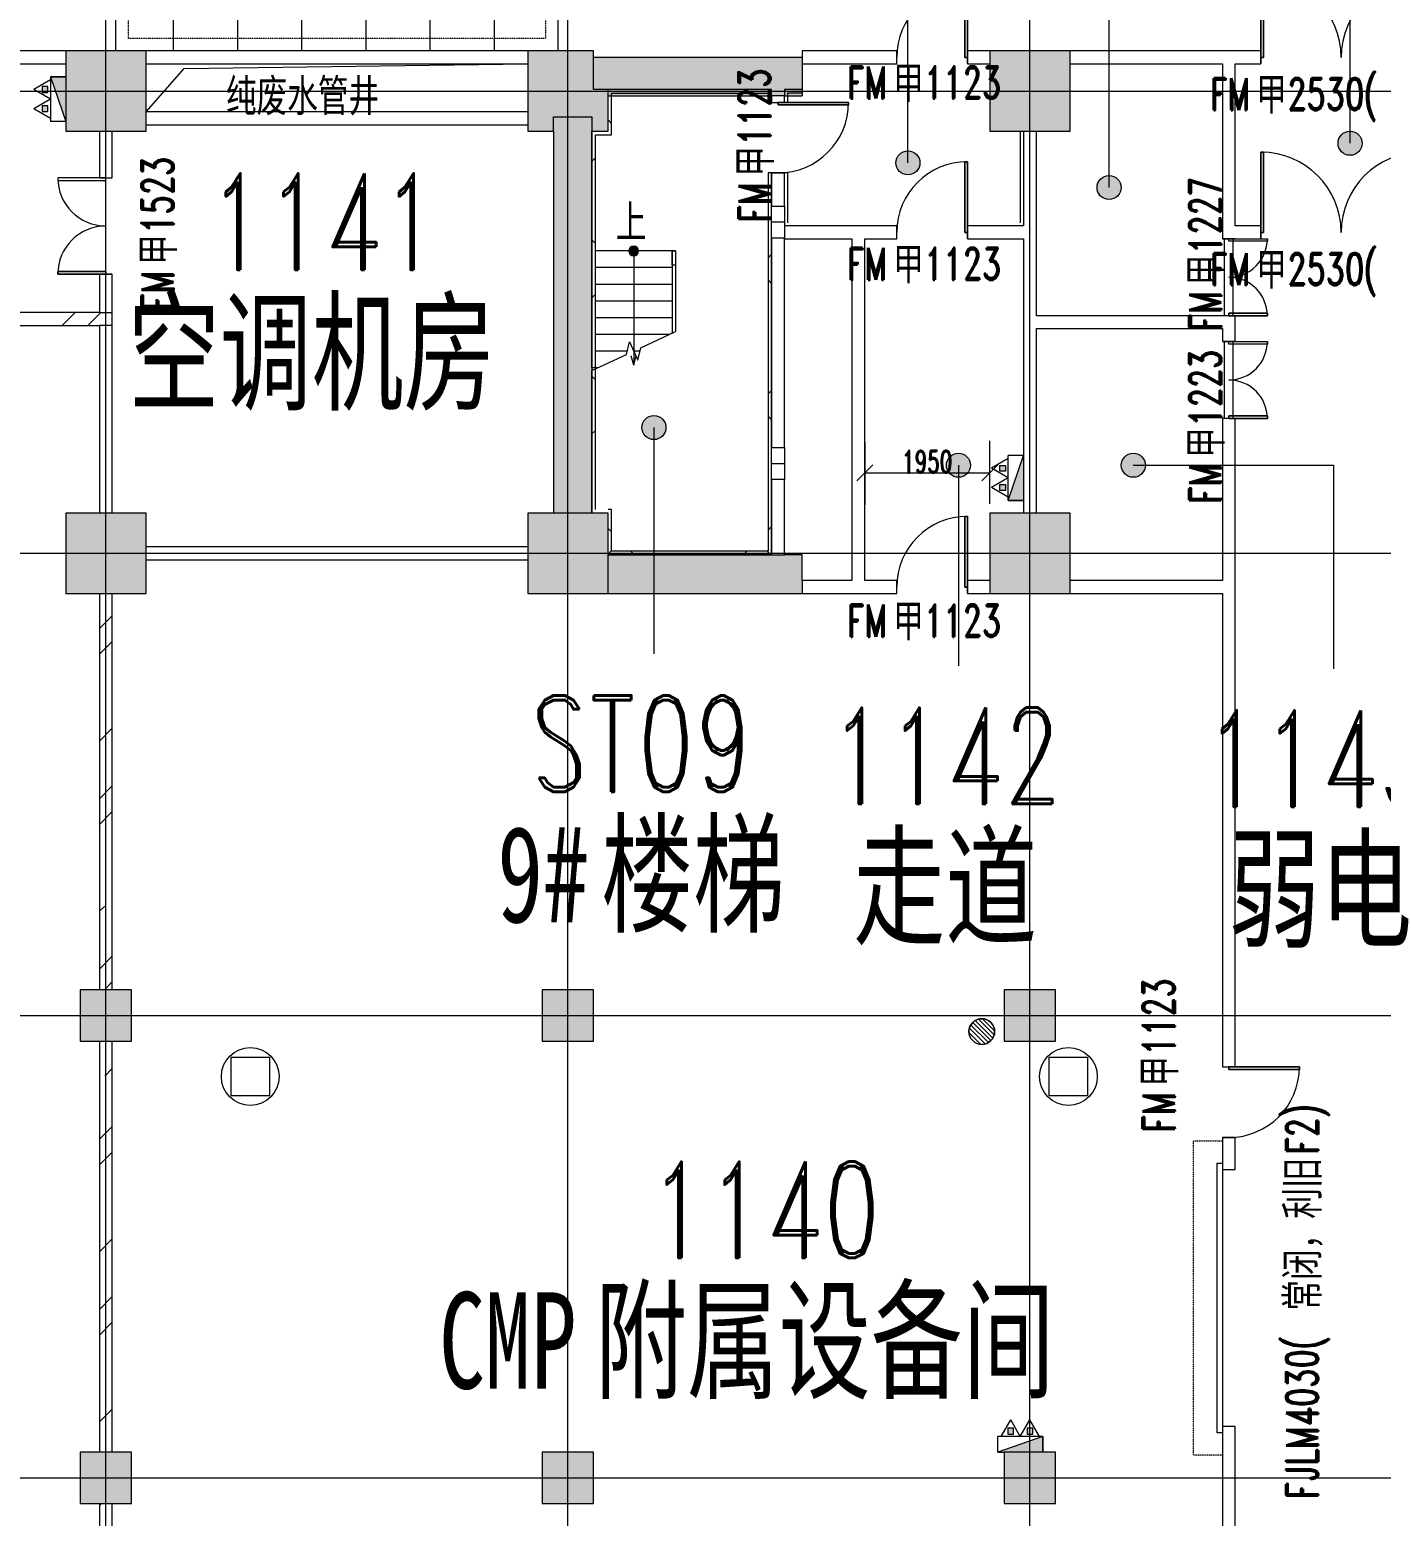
# Model space of a CAD drawing. Header units: millimetres. Extents: x -76632 to 443185, y -33181 to 192400.
# Drawn here: x 222013 to 243076, y 93000 to 116156 of the extents above; entities that cross this region are included whole.
import ezdxf

# ---------------------------------------------------------------- set-up
doc = ezdxf.new("R2010")
doc.units = ezdxf.units.MM
for name, pattern in [('Dash', [6.35, 3.175, -3.175]), ('划线', [6.36, 3.18, -3.18]), ('架空线', [3.97, 2.38, -1.59]), ('轴网线', [22.04, 18.38, -1.83, 0, -1.83])]:
    doc.linetypes.add(name, pattern=pattern)
doc.layers.get('0').update_dxf_attribs({"color": 8})
doc.layers.get('Defpoints').update_dxf_attribs({"color": 8})
for name, color, linetype, lineweight in [('A-ANNO-DIMS', 8, 'Continuous', 9), ('A-ANNO-NOTE', 8, 'Continuous', 5), ('A-AREA-IDEN', 8, 'Continuous', 9), ('A-DETL-GENF', 8, 'Continuous', 18), ('A-DOOR', 8, 'Continuous', 5), ('A-DOOR-IDEN', 8, 'Continuous', 9), ('A-DOOR-OPNG', 8, 'Continuous', 5), ('A-FLOR-HRAL', 8, 'Continuous', 5), ('A-GENM', 8, 'Continuous', 5), ('A-WALL', 8, 'Continuous', 5), ('A-WALL-PATT', 8, 'Continuous', 9), ('I-FURN', 8, 'Continuous', 5), ('I-FURN-HDLN', 8, '划线', 5), ('M-EQPM', 8, 'Continuous', 5), ('P-PIPE', 8, 'Continuous', 5), ('S-COLS', 8, 'Continuous', 5), ('S-GRID', 8, 'Continuous', 9), ('S-STRS', 8, 'Continuous', 5), ('S-STRS-MBND', 8, 'Continuous', 5)]:
    doc.layers.add(name, color=color, linetype=linetype, lineweight=lineweight)
doc.styles.add('RomanD', font='romand__.ttf', dxfattribs={"width": 0.7, "height": 1500})
doc.styles.add('RomanD_1', font='romand__.ttf', dxfattribs={"width": 0.7, "height": 500})
doc.styles.add('RomanD_6', font='romand__.ttf', dxfattribs={"width": 0.65, "height": 350})
doc.styles.add('仿宋', font='simfang.ttf', dxfattribs={"width": 0.7, "height": 500})
doc.styles.add('仿宋_2', font='simfang.ttf', dxfattribs={"width": 0.7, "height": 1500})
doc.styles.add('微软雅黑', font='Microsoft YaHei.ttf', dxfattribs={"width": 0.7, "height": 500})
doc.dimstyles.new('0_5', dxfattribs={"dimscale": 304.8, "dimtxt": 351.251157, "dimasz": 0, "dimexe": 0.82021, "dimexo": 0.0625, "dimgap": 0, "dimtad": 1, "dimdec": 0, "dimzin": 0, "dimdsep": 46, "dimtxsty": 'RomanD_6', "dimblk1": 'NONE', "dimblk2": 'NONE', "dimsah": 1, "dimcen": 0.09, "dimazin": 0, "dimtfac": 1, "dimtdec": 4, "dimtix": 1, "dimtmove": 0, "dimatfit": 3, "dimfxl": 0.82021, "dimfxlon": 1, "dimtvp": 1, "dimtolj": 1, "dimtzin": 0, "dimlwd": 18, "dimlwe": 18, "dimarcsym": 2})
doc.dimstyles.new('0_7mm', dxfattribs={"dimscale": 304.8, "dimtxt": 351.251157, "dimasz": 0.82021, "dimexe": 1.64042, "dimexo": 0.0625, "dimgap": 0, "dimtad": 1, "dimdec": 0, "dimzin": 0, "dimdsep": 46, "dimtxsty": 'RomanD_6', "dimblk1": 'OBLIQUE', "dimblk2": 'OBLIQUE', "dimsah": 1, "dimcen": 0.09, "dimazin": 0, "dimtfac": 1, "dimtdec": 4, "dimtix": 1, "dimtmove": 0, "dimatfit": 3, "dimfxl": 1.64042, "dimfxlon": 1, "dimtvp": 1, "dimtolj": 1, "dimtzin": 0, "dimlwd": 18, "dimlwe": 18, "dimarcsym": 2})
pattern_1 = [(45, (-4e-09, 0), (-1325.825, 1325.825), []), (45, (-4e-09, 400), (-1325.825, 1325.825), []), (45, (-4e-09, 1300), (-1325.825, 1325.825), [1875, -625])]
pattern_2 = [(45, (-4e-09, 0), (-1060.66, 1060.66), []), (135, (-4e-09, 0), (-1060.66, -1060.66), [])]

# ---------------------------------------------------------------- blocks, each defined once
blk = doc.blocks.new('X-ST-F3-01-C-001_HLP2_rvt-1-LAY-1F-1_500-A')
at = {"layer": 'S-COLS', "true_color": 0x808080}
for points in [[(223825, 114575), (223825, 115825), (222575, 115819), (222575, 114575)], [(230775, 114575), (231025, 114575), (231025, 115225), (230800, 115225), (230800, 115825), (229775, 115819), (229775, 114575), (230175, 114575), (230175, 114800), (230775, 114800), (230775, 114675)], [(236975, 114575), (238225, 114575), (238225, 115825), (236975, 115825), (236975, 114875)], [(222575, 107375), (223825, 107375), (223825, 108625), (222575, 108625), (222575, 107750)], [(229775, 107375), (231025, 107375), (231025, 108625), (229775, 108625), (229775, 107750)], [(238225, 107375), (238225, 108625), (236975, 108624), (236980, 107375)], [(222800, 100400), (223600, 100400), (223600, 101200), (222800, 101200), (222800, 100612)], [(230000, 100400), (230800, 100400), (230800, 101200), (230000, 101200), (230000, 100612)], [(238000, 100400), (238000, 101200), (237200, 101200), (237200, 100400)], [(223600, 93200), (223600, 94000), (222800, 94000), (222800, 93200), (223300, 93200)], [(230800, 93200), (230800, 94000), (230000, 94000), (230000, 93200)], [(237200, 93200), (238000, 93200), (238000, 94000), (237200, 94000), (237200, 93474)]]:
    blk.add_hatch(color=8, dxfattribs=at).paths.add_polyline_path(points, flags=0)
at = {"layer": 'S-COLS', "color": 7, "lineweight": 9}
for p, q in [((223825, 115825), (222575, 115825)), ((222575, 115825), (222575, 114575)), ((223825, 114575), (223825, 115825)), ((230800, 115825), (229775, 115825)), ((229775, 115825), (229775, 114575)), ((230800, 115225), (230800, 115825)), ((238225, 115825), (236975, 115825)), ((236975, 115825), (236975, 114575)), ((238225, 114575), (238225, 115825)), ((231025, 115225), (230800, 115225)), ((231025, 114575), (231025, 115225)), ((230175, 114575), (230175, 114800)), ((230175, 114800), (230775, 114800)), ((230775, 114800), (230775, 114575)), ((222575, 114575), (223825, 114575)), ((229775, 114575), (230175, 114575)), ((230775, 114575), (231025, 114575)), ((236975, 114575), (238225, 114575)), ((223825, 108625), (222575, 108625)), ((222575, 108625), (222575, 107375)), ((223825, 107375), (223825, 108625)), ((231025, 108625), (229775, 108625)), ((229775, 108625), (229775, 107375)), ((231025, 107375), (231025, 108625)), ((238225, 108625), (236975, 108625)), ((236975, 108625), (236975, 107375)), ((238225, 107375), (238225, 108625)), ((222575, 107375), (223825, 107375)), ((229775, 107375), (231025, 107375)), ((236975, 107375), (238225, 107375)), ((223600, 101200), (222800, 101200)), ((222800, 101200), (222800, 100400)), ((223600, 100400), (223600, 101200)), ((230800, 101200), (230000, 101200)), ((230000, 101200), (230000, 100400)), ((230800, 100400), (230800, 101200)), ((238000, 101200), (237200, 101200)), ((237200, 101200), (237200, 100400)), ((238000, 100400), (238000, 101200)), ((222800, 100400), (223600, 100400)), ((230000, 100400), (230800, 100400)), ((237200, 100400), (238000, 100400)), ((223600, 94000), (222800, 94000)), ((222800, 94000), (222800, 93200)), ((223600, 93200), (223600, 94000)), ((230800, 94000), (230000, 94000)), ((230000, 94000), (230000, 93200)), ((230800, 93200), (230800, 94000)), ((238000, 94000), (237200, 94000)), ((237200, 94000), (237200, 93200)), ((238000, 93200), (238000, 94000)), ((222800, 93200), (223600, 93200)), ((230000, 93200), (230800, 93200)), ((237200, 93200), (238000, 93200))]:
    blk.add_line(p, q, dxfattribs=at)
at = {"layer": 'S-COLS', "color": 7}
for p, q in [((233575, 113410), (233775, 113410)), ((233575, 113160), (233575, 113410)), ((233775, 113410), (233775, 113160)), ((233775, 113160), (233575, 113160)), ((233575, 112910), (233575, 113160)), ((233775, 113160), (233775, 112910)), ((233775, 112910), (233575, 112910)), ((233575, 109650), (233775, 109650)), ((233575, 109400), (233575, 109650)), ((233775, 109650), (233775, 109400)), ((233575, 109150), (233575, 109400)), ((233575, 109400), (233775, 109400)), ((233775, 109400), (233775, 109150)), ((233775, 109150), (233575, 109150))]:
    blk.add_line(p, q, dxfattribs=at)
blk = doc.blocks.new('顶部扶栏类型 - 顶部扶栏_内部_-1093116-LAY-1F-1_500-A')
at = {"layer": 'A-FLOR-HRAL', "lineweight": 15}
for p, q in [((232025, 112710), (232075, 112710)), ((232025, 112490), (232025, 112710)), ((232075, 112710), (232075, 112490)), ((232075, 112490), (232025, 112490))]:
    blk.add_line(p, q, dxfattribs=at)
blk = doc.blocks.new('顶部扶栏类型 - 顶部扶栏_内部_-V16-LAY-1F-1_500-A')
at = {"layer": 'A-FLOR-HRAL', "lineweight": 15}
for p, q in [((232075, 112710), (232025, 112710)), ((232025, 112710), (232025, 111430)), ((232075, 112710), (232075, 111453)), ((232025, 111430), (232075, 111453))]:
    blk.add_line(p, q, dxfattribs=at)
blk = doc.blocks.new('上楼梯路径-C - 顺砌剖面-1864285-LAY-1F-1_500-A')
at = {"layer": 'A-DETL-GENF', "true_color": 0x808080}
blk.add_hatch(color=8, dxfattribs=at).paths.add_polyline_path([(0, -75), (19, -72), (53, -53), (72, -19), (72, 19), (53, 53), (19, 72), (-19, 72), (-53, 53), (-65, 38), (-75, 0), (-65, -37), (-37, -65), (-19, -72)], flags=0)
at = {"layer": 'A-DETL-GENF'}
for p, q in [((0, 0), (0, -75)), ((0, -75), (0, -1780)), ((0, -1780), (-39, -1635)), ((0, -1780), (39, -1635))]:
    blk.add_line(p, q, dxfattribs=at)
for start, end in [(90, 270), (270, 90)]:
    blk.add_arc((0, 0), 75, start, end, dxfattribs=at)
blk = doc.blocks.new('AR-F3-00-STA-001_HLP2_rvt-1-LAY-1F-1_500-A')
at = {"layer": 'S-STRS', "lineweight": 15}
for p, q in [((231350, 112710), (230831, 112710)), ((231500, 112710), (231350, 112710)), ((232025, 112710), (231500, 112710)), ((232025, 112450), (230831, 112450)), ((232025, 112190), (230831, 112190)), ((232025, 111930), (230831, 111930)), ((232025, 111670), (230831, 111670)), ((231983, 111410), (230831, 111410)), ((231325, 111150), (230831, 111150)), ((231525, 111150), (231425, 111150)), ((230775, 110890), (230775, 110847)), ((230867, 110890), (230775, 110890))]:
    blk.add_line(p, q, dxfattribs=at)
at = {"layer": 'S-STRS', "linetype": '架空线', "lineweight": 15}
for p, q in [((231350, 112710), (230831, 112710)), ((231500, 112710), (231350, 112710)), ((232025, 112710), (231500, 112710)), ((232025, 112450), (230831, 112450)), ((232025, 112190), (230831, 112190)), ((232025, 111930), (230831, 111930)), ((232025, 111670), (230831, 111670)), ((231983, 111410), (230831, 111410)), ((231325, 111150), (230831, 111150)), ((231525, 111150), (231425, 111150)), ((230867, 110890), (230775, 110890))]:
    blk.add_line(p, q, dxfattribs=at)
at = {"layer": 'S-STRS-MBND', "lineweight": 15}
for p, q in [((231538, 111203), (232075, 111453)), ((231312, 111097), (231359, 111292)), ((231359, 111292), (231491, 111008)), ((231491, 111008), (231538, 111203)), ((230775, 110847), (231312, 111097))]:
    blk.add_line(p, q, dxfattribs=at)
at = {"lineweight": 15}
blk.add_blockref('上楼梯路径-C - 顺砌剖面-1864285-LAY-1F-1_500-A', (231425, 112710), dxfattribs=at)
at = {"color": 2, "lineweight": 15, "true_color": 0xffff00}
for name in ['顶部扶栏类型 - 顶部扶栏_内部_-1093116-LAY-1F-1_500-A', '顶部扶栏类型 - 顶部扶栏_内部_-V16-LAY-1F-1_500-A']:
    blk.add_blockref(name, (0, 0), dxfattribs=at)
at = {"layer": 'A-ANNO-NOTE', "color": 7, "lineweight": 15, "insert": (231148, 113420), "char_height": 500, "width": 673.42, "attachment_point": 1, "style": '仿宋'}
blk.add_mtext('\\f仿宋|b0|i0|c134|p49|;\\W.7;上', dxfattribs=at)
blk = doc.blocks.new('单扇平开防火门_带观察窗 - FM甲1123-4703327-LAY-1F-1_500-A')
at = {"layer": 'A-DOOR'}
for p, q in [((550, 1100), (510, 1100)), ((510, 1100), (510, 0)), ((510, 1100), (550, 1100)), ((510, 900), (510, 1100)), ((550, 0), (550, 1100)), ((550, 1100), (550, 900)), ((510, 700), (510, 900)), ((510, 0), (510, 700)), ((550, 900), (550, 700)), ((550, 700), (550, 0)), ((510, 0), (550, 0)), ((550, 0), (510, 0))]:
    blk.add_line(p, q, dxfattribs=at)
blk.add_arc((550, 0), 1100, 90, 180, dxfattribs=at)
at = {"layer": 'A-DOOR-OPNG'}
for p, q in [((-550, -100), (-550, 100)), ((550, -99), (550, 100))]:
    blk.add_line(p, q, dxfattribs=at)
blk = doc.blocks.new('单扇平开防火门_带观察窗 - FM甲1123-4703329-LAY-1F-1_500-A')
at = {"layer": 'A-DOOR'}
for p, q in [((510, -1100), (510, 0)), ((550, 0), (510, 0)), ((510, 0), (510, -700)), ((550, -700), (550, 0)), ((510, 0), (550, 0)), ((550, 0), (550, -1100)), ((510, -700), (510, -900)), ((510, -900), (510, -1100)), ((550, -900), (550, -700)), ((550, -1100), (550, -900)), ((550, -1100), (510, -1100)), ((510, -1100), (550, -1100))]:
    blk.add_line(p, q, dxfattribs=at)
blk.add_arc((550, 0), 1100, 180, 270, dxfattribs=at)
at = {"layer": 'A-DOOR-OPNG'}
for p, q in [((-550, 100), (-550, -100)), ((550, 99), (550, -100))]:
    blk.add_line(p, q, dxfattribs=at)
blk = doc.blocks.new('双扇平开防火门_带观察窗 - FM甲1523-4642750-LAY-1F-1_500-A')
at = {"layer": 'A-DOOR'}
for p, q in [((-750, 0), (-750, 750)), ((-750, 750), (-710, 750)), ((-750, 750), (-750, 550)), ((-710, 750), (-750, 750)), ((-710, 750), (-710, 0)), ((-710, 550), (-710, 750)), ((750, 750), (710, 750)), ((710, 750), (710, 0)), ((750, 750), (710, 750)), ((710, 750), (710, 550)), ((750, 0), (750, 750)), ((750, 550), (750, 750)), ((-750, 550), (-750, 350)), ((-710, 350), (-710, 550)), ((710, 550), (710, 350)), ((750, 350), (750, 550)), ((-750, 350), (-750, 0)), ((-710, 0), (-710, 350)), ((710, 350), (710, 0)), ((750, 0), (750, 350)), ((-710, 0), (-750, 0)), ((-750, 0), (-710, 0)), ((710, 0), (750, 0)), ((710, 0), (750, 0))]:
    blk.add_line(p, q, dxfattribs=at)
for centre, start, end in [((-750, 0), 0, 90), ((750, 0), 90, 180)]:
    blk.add_arc(centre, 750, start, end, dxfattribs=at)
at = {"layer": 'A-DOOR-OPNG'}
for p, q in [((-750, 100), (-750, -100)), ((750, 100), (750, -100))]:
    blk.add_line(p, q, dxfattribs=at)
blk = doc.blocks.new('双扇平开防火门_带观察窗 - FM甲1223-4642970-LAY-1F-1_500-A')
at = {"layer": 'A-DOOR'}
for p, q in [((-560, 0), (-600, 0)), ((-600, 0), (-600, -600)), ((-600, 0), (-560, 0)), ((-600, -200), (-600, 0)), ((-560, -600), (-560, 0)), ((-560, 0), (-560, -200)), ((560, -600), (560, 0)), ((560, 0), (600, 0)), ((600, 0), (600, -600)), ((-600, -400), (-600, -200)), ((-560, -200), (-560, -400)), ((560, 0), (600, 0)), ((560, -200), (560, 0)), ((560, -400), (560, -200)), ((600, 0), (600, -200)), ((600, -200), (600, -400)), ((-600, -600), (-600, -400)), ((-560, -400), (-560, -600)), ((560, -600), (560, -400)), ((600, -400), (600, -600)), ((-600, -600), (-560, -600)), ((-560, -600), (-600, -600)), ((600, -600), (560, -600)), ((600, -600), (560, -600))]:
    blk.add_line(p, q, dxfattribs=at)
for centre, start, end in [((-600, 0), 270, 360), ((600, 0), 180, 270)]:
    blk.add_arc(centre, 600, start, end, dxfattribs=at)
at = {"layer": 'A-DOOR-OPNG'}
for p, q in [((-600, -100), (-600, 100)), ((-600, 70), (600, 70)), ((600, -100), (600, 100)), ((-600, -70), (600, -70))]:
    blk.add_line(p, q, dxfattribs=at)
blk = doc.blocks.new('双扇平开防火门_带观察窗 - FM甲1227-4642988-LAY-1F-1_500-A')
at = {"layer": 'A-DOOR'}
for p, q in [((-560, 0), (-600, 0)), ((-600, 0), (-600, -600)), ((-600, 0), (-560, 0)), ((-600, -200), (-600, 0)), ((-560, -600), (-560, 0)), ((-560, 0), (-560, -200)), ((560, -600), (560, 0)), ((560, 0), (600, 0)), ((600, 0), (600, -600)), ((-600, -400), (-600, -200)), ((-560, -200), (-560, -400)), ((560, 0), (600, 0)), ((560, -200), (560, 0)), ((560, -400), (560, -200)), ((600, 0), (600, -200)), ((600, -200), (600, -400)), ((-600, -600), (-600, -400)), ((-560, -400), (-560, -600)), ((560, -600), (560, -400)), ((600, -400), (600, -600)), ((-600, -600), (-560, -600)), ((-560, -600), (-600, -600)), ((600, -600), (560, -600)), ((600, -600), (560, -600))]:
    blk.add_line(p, q, dxfattribs=at)
for centre, start, end in [((-600, 0), 270, 360), ((600, 0), 180, 270)]:
    blk.add_arc(centre, 600, start, end, dxfattribs=at)
at = {"layer": 'A-DOOR-OPNG'}
for p, q in [((-600, -100), (-600, 100)), ((-600, 70), (600, 70)), ((600, -100), (600, 100)), ((-600, -70), (600, -70))]:
    blk.add_line(p, q, dxfattribs=at)
blk = doc.blocks.new('楼板洞口 - 楼板洞口-翻边100mm-3490106-LAY-1F-1_500-A')
at = {"layer": 'A-GENM'}
for p, q in [((595, 675), (5950, 750)), ((0, 0), (595, 675))]:
    blk.add_line(p, q, dxfattribs=at)
blk = doc.blocks.new('钢格栅盖板 - 钢格栅盖板-V43-LAY-1F-1_500-A')
at = {"layer": 'I-FURN'}
for p, q in [((6900, 2775), (0, 2775)), ((0, 2775), (0, 6)), ((900, 2775), (900, 6)), ((1900, 2775), (1900, 6)), ((2900, 2775), (2900, 6)), ((3900, 2775), (3900, 6)), ((4900, 2775), (4900, 6)), ((5900, 2775), (5900, 6)), ((6900, 6), (6900, 2775))]:
    blk.add_line(p, q, dxfattribs=at)
at = {"layer": 'I-FURN-HDLN'}
for p, q in [((200, 200), (200, 2575)), ((200, 2575), (6700, 2575)), ((6700, 2575), (6700, 200)), ((6700, 200), (200, 200))]:
    blk.add_line(p, q, dxfattribs=at)
blk = doc.blocks.new('双扇平开防火门_带观察窗 - FM甲2530_常开_-4643217-LAY-1F-1_500-A')
at = {"layer": 'A-DOOR'}
for p, q in [((-1250, 0), (-1250, 1250)), ((-1250, 1250), (-1210, 1250)), ((-1250, 1250), (-1250, 1050)), ((-1210, 1250), (-1250, 1250)), ((-1210, 1250), (-1210, 0)), ((-1210, 1050), (-1210, 1250)), ((1250, 1250), (1210, 1250)), ((1210, 1250), (1210, 0)), ((1250, 1250), (1210, 1250)), ((1210, 1250), (1210, 1050)), ((1250, 0), (1250, 1250)), ((1250, 1050), (1250, 1250)), ((-1250, 1050), (-1250, 850)), ((-1210, 850), (-1210, 1050)), ((1210, 1050), (1210, 850)), ((1250, 850), (1250, 1050)), ((-1250, 850), (-1250, 0)), ((-1210, 0), (-1210, 850)), ((1210, 850), (1210, 0)), ((1250, 0), (1250, 850)), ((-1210, 0), (-1250, 0)), ((-1250, 0), (-1210, 0)), ((1210, 0), (1250, 0)), ((1210, 0), (1250, 0))]:
    blk.add_line(p, q, dxfattribs=at)
for centre, start, end in [((-1250, 0), 0, 90), ((1250, 0), 90, 180)]:
    blk.add_arc(centre, 1250, start, end, dxfattribs=at)
at = {"layer": 'A-DOOR-OPNG'}
for p, q in [((-1250, 100), (-1250, -100)), ((1250, 100), (1250, -100))]:
    blk.add_line(p, q, dxfattribs=at)
blk = doc.blocks.new('圆形地漏_固定_2 - 热轧钢管-3953174-LAY-1F-1_500-A')
at = {"layer": 'A-GENM'}
for p, q in [((-193, 52), (52, -193)), ((102, -172), (-172, 102)), ((-141, 141), (141, -141)), ((172, -102), (-102, 172)), ((193, -52), (-52, 193)), ((13, 200), (200, 13)), ((-13, -200), (-200, -13))]:
    blk.add_line(p, q, dxfattribs=at)
blk.add_circle((0, 0), 200, dxfattribs=at)
at = {"layer": 'P-PIPE'}
for start, end in [(0, 180), (180, 0)]:
    blk.add_arc((0, 0), 200, start, end, dxfattribs=at)
blk = doc.blocks.new('室内消火栓箱_带灭火器__左右式_ - SG24D65-P-V92-LAY-1F-1_500-A')
at = {"layer": 'A-DETL-GENF', "lineweight": 5}
blk.add_hatch(color=256, dxfattribs=at).paths.add_polyline_path([(350, 0), (-350, 0), (-350, -240)], flags=0)
h = blk.add_hatch(color=256, dxfattribs=at)
h.paths.add_polyline_path([(195, -370), (195, -280), (105, -280), (105, -370)], flags=0)
h.paths.add_polyline_path([(-105, -306), (-105, -280), (-195, -280), (-195, -370), (-105, -370)], flags=0)
for p, q in [((-350, -240), (350, 0)), ((-350, -240), (-350, 0)), ((-350, 0), (-350, -240)), ((-350, -240), (350, 0)), ((-350, -240), (350, -240)), ((-300, -240), (-150, -500)), ((-105, -280), (-195, -280)), ((-195, -280), (-195, -370)), ((-195, -370), (-105, -370)), ((0, -240), (-150, -500)), ((-105, -370), (-105, -280)), ((0, -240), (150, -500)), ((195, -280), (105, -280)), ((105, -280), (105, -370)), ((105, -370), (195, -370)), ((300, -240), (150, -500)), ((195, -370), (195, -280))]:
    blk.add_line(p, q, dxfattribs=at)
at = {"layer": 'M-EQPM'}
blk.add_line((350, 0), (350, -240), dxfattribs=at)
blk = doc.blocks.new('室内消火栓箱_带灭火器__左右式_ - SG24D65-P-V94-LAY-1F-1_500-A')
at = {"layer": 'A-DETL-GENF', "lineweight": 5}
blk.add_hatch(color=256, dxfattribs=at).paths.add_polyline_path([(350, 0), (-350, 0), (-350, -240), (250, -34)], flags=0)
h = blk.add_hatch(color=256, dxfattribs=at)
h.paths.add_polyline_path([(195, -370), (195, -280), (105, -280), (105, -370)], flags=0)
h.paths.add_polyline_path([(-105, -370), (-105, -280), (-195, -280), (-195, -370)], flags=0)
for p, q in [((-350, -240), (350, 0)), ((-350, -240), (-350, 0)), ((-350, 0), (-350, -240)), ((-350, -240), (350, 0)), ((350, 0), (250, 0)), ((350, 0), (250, 0)), ((-350, -240), (350, -240)), ((-300, -240), (-150, -500)), ((-105, -280), (-195, -280)), ((-195, -280), (-195, -370)), ((-195, -370), (-105, -370)), ((0, -240), (-150, -500)), ((-105, -370), (-105, -280)), ((0, -240), (150, -500)), ((195, -280), (105, -280)), ((105, -280), (105, -370)), ((105, -370), (195, -370)), ((300, -240), (150, -500)), ((195, -370), (195, -280))]:
    blk.add_line(p, q, dxfattribs=at)
at = {"layer": 'M-EQPM'}
blk.add_line((350, 0), (350, -240), dxfattribs=at)
blk = doc.blocks.new('室内消火栓箱_带灭火器__左右式_ - SG24D65-P-4299218-LAY-1F-1_500-A')
at = {"layer": 'A-DETL-GENF', "lineweight": 5}
blk.add_hatch(color=256, dxfattribs=at).paths.add_polyline_path([(-350, 240), (-350, 0), (350, 0), (-283, 217)], flags=0)
h = blk.add_hatch(color=256, dxfattribs=at)
h.paths.add_polyline_path([(-195, 370), (-195, 280), (-105, 280), (-105, 370), (-130, 370)], flags=0)
h.paths.add_polyline_path([(150, 370), (105, 370), (105, 280), (195, 280), (195, 370)], flags=0)
for p, q in [((-300, 240), (-150, 500)), ((0, 240), (-150, 500)), ((0, 240), (150, 500)), ((300, 240), (150, 500)), ((-350, 240), (350, 240)), ((-350, 240), (350, 0)), ((-350, 240), (-350, 0)), ((-350, 240), (350, 0)), ((-350, 0), (-350, 240)), ((-195, 370), (-105, 370)), ((-195, 280), (-195, 370)), ((-105, 280), (-195, 280)), ((-105, 370), (-105, 280)), ((105, 280), (105, 370)), ((105, 370), (195, 370)), ((195, 280), (105, 280)), ((195, 370), (195, 280)), ((350, 0), (-350, 0)), ((350, 0), (-350, 0))]:
    blk.add_line(p, q, dxfattribs=at)
at = {"layer": 'M-EQPM'}
blk.add_line((350, 0), (350, 240), dxfattribs=at)
blk = doc.blocks.new('墙外卷帘门1 - FJLM4030_常闭_利旧F2_-4551640-LAY-1F-1_500-A')
at = {"layer": 'A-DOOR', "color": 7, "linetype": 'Dash'}
for p, q in [((-2450, 100), (-2450, 550)), ((-2450, 550), (2450, 550)), ((2450, 550), (2450, 100)), ((2450, 100), (-2450, 100))]:
    blk.add_line(p, q, dxfattribs=at)
at = {"layer": 'A-DOOR'}
for p, q in [((-2100, 180), (2100, 180)), ((-2100, 100), (-2100, 180)), ((2100, 100), (-2100, 100)), ((2100, 180), (2100, 100))]:
    blk.add_line(p, q, dxfattribs=at)
blk = doc.blocks.new('_Oblique')
at = {"color": 0, "linetype": 'ByBlock', "lineweight": -2}
blk.add_line((-0.5, -0.5), (0.5, 0.5), dxfattribs=at)
blk = doc.blocks.new('*D1638')
at = {"layer": 'A-ANNO-DIMS', "color": 0, "lineweight": 18, "transparency": 16777216}
for p, q in [((235025, 109734), (235025, 108753)), ((236975, 108772), (236975, 109753)), ((235025, 109253), (236975, 109253))]:
    blk.add_line(p, q, dxfattribs=at)
at = {"layer": 'Defpoints', "color": 0, "transparency": 16777216}
for p in [(235025, 109753), (236975, 109253), (236975, 108753)]:
    blk.add_point(p, dxfattribs=at)
at = {"layer": 'A-ANNO-DIMS', "color": 0, "lineweight": 18, "transparency": 16777216, "xscale": 250, "yscale": 250, "zscale": 250, "rotation": 180}
blk.add_blockref('_Oblique', (235025, 109253), dxfattribs=at)
at = {"layer": 'A-ANNO-DIMS', "color": 0, "lineweight": 18, "transparency": 16777216, "xscale": 250, "yscale": 250, "zscale": 250}
blk.add_blockref('_Oblique', (236975, 109253), dxfattribs=at)
at = {"layer": 'A-ANNO-DIMS', "color": 0, "lineweight": 18, "transparency": 16777216, "insert": (236000, 109428), "char_height": 350, "width": 972.7, "attachment_point": 5, "style": 'RomanD_6'}
blk.add_mtext('\\A1;1950', dxfattribs=at)
blk = doc.blocks.new('*D1431')
at = {"layer": 'A-ANNO-DIMS', "color": 0, "lineweight": 18, "transparency": 16777216}
for p, q in [((19261, 131300), (19742, 131300)), ((19492, 130200), (19492, 131300)), ((19261, 130200), (19742, 130200)), ((259200, 4470), (259200, 4951)), ((264000, 4470), (264000, 4951)), ((259200, 4701), (264000, 4701))]:
    blk.add_line(p, q, dxfattribs=at)
at = {"layer": 'Defpoints', "color": 0, "transparency": 16777216}
for p in [(19242, 131300), (19492, 131300), (19242, 130200), (264000, 4701), (259200, 4451), (264000, 4451)]:
    blk.add_point(p, dxfattribs=at)
at = {"layer": 'A-ANNO-DIMS', "color": 0, "lineweight": 18, "transparency": 16777216, "insert": (19317, 130750), "char_height": 350, "width": 972.7, "attachment_point": 5, "rotation": 90, "style": 'RomanD_6'}
blk.add_mtext('\\A1;1100', dxfattribs=at)
at = {"layer": 'A-ANNO-DIMS', "color": 0, "lineweight": 18, "transparency": 16777216, "insert": (261600, 4876), "char_height": 350, "width": 972.7, "attachment_point": 5, "style": 'RomanD_6'}
blk.add_mtext('\\A1;4800', dxfattribs=at)
blk = doc.blocks.new('_None')
blk = doc.blocks.new('*D1432')
at = {"layer": 'A-ANNO-DIMS', "color": 0, "lineweight": 18, "transparency": 16777216}
for p, q in [((19261, 133750), (19742, 133750)), ((19492, 131300), (19492, 133750)), ((19261, 131300), (19742, 131300)), ((260638, 2650), (261119, 2650)), ((260869, 1700), (260869, 2650)), ((261100, 1700), (260619, 1700))]:
    blk.add_line(p, q, dxfattribs=at)
at = {"layer": 'Defpoints', "color": 0, "transparency": 16777216}
for p in [(19242, 133750), (19492, 133750), (19242, 131300), (260619, 2650), (260869, 2650), (261119, 1700)]:
    blk.add_point(p, dxfattribs=at)
at = {"layer": 'A-ANNO-DIMS', "color": 0, "lineweight": 18, "transparency": 16777216, "char_height": 350, "attachment_point": 5, "rotation": 90, "style": 'RomanD_6'}
for s, insert, width in [('\\A1;2450', (19317, 132525), 972.7), ('\\A1;950', (260694, 2175), 729.52)]:
    blk.add_mtext(s, dxfattribs=dict(at, insert=insert, width=width))

msp = doc.modelspace()

# ---------------------------------------------------------------- hatches: boundary and pattern name
at = {"layer": 'A-AREA-IDEN', "lineweight": 18, "transparency": 33554687}
h = msp.add_hatch(color=256, dxfattribs=at)
edge = h.paths.add_edge_path(flags=0)
edge.add_arc((242588.8, 114387.9), 187.5, 0, 360)
h = msp.add_hatch(color=256, dxfattribs=at)
edge = h.paths.add_edge_path(flags=0)
edge.add_arc((235698.7, 114082.4), 187.5, 0, 360)
h = msp.add_hatch(color=256, dxfattribs=at)
edge = h.paths.add_edge_path(flags=0)
edge.add_arc((238833.6, 113698.3), 187.5, 0, 360)
h = msp.add_hatch(color=256, dxfattribs=at)
edge = h.paths.add_edge_path(flags=0)
edge.add_arc((231741, 109958.9), 187.5, 0, 360)
h = msp.add_hatch(color=256, dxfattribs=at)
edge = h.paths.add_edge_path(flags=0)
edge.add_arc((236486.2, 109372), 187.5, 0, 360)
h = msp.add_hatch(color=256, dxfattribs=at)
edge = h.paths.add_edge_path(flags=0)
edge.add_arc((239211.4, 109372), 187.5, 0, 360)
at = {"layer": 'A-WALL-PATT', "lineweight": 5, "transparency": 33554687}
for points in [[(231303.2, 115125), (234050, 115125), (234050, 115725), (230800, 115725), (230800, 115225), (231025, 115225), (231025, 115125)], [(230775, 108625), (230775, 114800), (230175, 114800), (230175, 108625), (230716.8, 108625)], [(231025, 107375), (234050, 107375), (234050, 107975), (231025, 107975), (231025, 107750.4)]]:
    msp.add_hatch(color=256, dxfattribs=at).paths.add_polyline_path(points, flags=0)
h = msp.add_hatch(dxfattribs=at)
h.set_pattern_fill('FP_11', color=256, style=0, pattern_type=2)
h.set_pattern_definition(pattern_2)
h.paths.add_polyline_path([(231025, 114575), (231081, 114575), (231081, 115125), (231025, 115125), (231025, 114675)], flags=0)
h = msp.add_hatch(dxfattribs=at)
h.set_pattern_fill('FP_11', color=256, style=0, pattern_type=2)
h.set_pattern_definition(pattern_2)
h.paths.add_polyline_path([(233519, 108031), (233575, 108031), (233575, 113925), (233519, 113925), (233519, 108045.7)], flags=0)
h.paths.add_polyline_path([(233519, 115025), (233575, 115025), (233575, 115125), (233519, 115125), (233519, 115054.3)], flags=0)
h = msp.add_hatch(dxfattribs=at)
h.set_pattern_fill('FP_11', color=256, style=0, pattern_type=2)
h.set_pattern_definition(pattern_2)
h.paths.add_polyline_path([(230775, 108625), (230831, 108625), (230831, 110873), (230775, 110846.9), (230775, 110733.4)], flags=0)
h.paths.add_polyline_path([(230810, 110890), (230831, 110890), (230831, 114575), (230775, 114575), (230775, 110890)], flags=0)
h = msp.add_hatch(dxfattribs=at)
h.set_pattern_fill('FP_10', color=256, style=0, pattern_type=2)
h.set_pattern_definition(pattern_1)
h.paths.add_polyline_path([(223300, 111550), (223300, 111750), (221600, 111750), (221600, 111550), (223100, 111550)], flags=0)
h.paths.add_polyline_path([(219100, 111550), (219100, 111750), (218800, 111750), (218800, 111550)], flags=0)
h = msp.add_hatch(dxfattribs=at)
h.set_pattern_fill('FP_11', color=256, style=0, pattern_type=2)
h.set_pattern_definition(pattern_2)
h.paths.add_polyline_path([(231081, 108031), (231081, 108681), (231025, 108681), (231025, 108031)], flags=0)
h = msp.add_hatch(dxfattribs=at)
h.set_pattern_fill('FP_11', color=256, style=0, pattern_type=2)
h.set_pattern_definition(pattern_2)
h.paths.add_polyline_path([(233572.7, 107975), (233575, 107975), (233575, 108031), (231025, 108031), (231025, 107975), (233519, 107975)], flags=0)
h = msp.add_hatch(dxfattribs=at)
h.set_pattern_fill('FP_10', color=256, style=0, pattern_type=2)
h.set_pattern_definition(pattern_1)
h.paths.add_polyline_path([(223300, 79600), (223300, 86000), (223100, 86000), (223100, 79600)], flags=0)
h.paths.add_polyline_path([(223300, 86800), (223300, 93200), (223100, 93200), (223100, 86800)], flags=0)
h.paths.add_polyline_path([(223100, 94000), (223300, 94000), (223300, 100400), (223100, 100400)], flags=0)
h.paths.add_polyline_path([(223300, 101200), (223300, 107375), (223100, 107375), (223100, 101200)], flags=0)

# ---------------------------------------------------------------- linework, layer by layer
at = {"layer": 'A-ANNO-NOTE', "lineweight": 18, "transparency": 33554687}
for p, q in [((225149.7, 100150), (225749.7, 100150)), ((225149.7, 99550), (225149.7, 100150)), ((225749.7, 100150), (225749.7, 99550)), ((237899.7, 100150), (238499.7, 100150)), ((237899.7, 99550), (237899.7, 100150)), ((238499.7, 100150), (238499.7, 99550)), ((225749.7, 99550), (225149.7, 99550)), ((238499.7, 99550), (237899.7, 99550))]:
    msp.add_line(p, q, dxfattribs=at)
for centre in [(225449.7, 99850), (238199.7, 99850)]:
    msp.add_circle(centre, 450, dxfattribs=at)
at = {"layer": 'A-AREA-IDEN', "lineweight": 18, "transparency": 33554687}
for p, q in [((235698.7, 114082.4), (235698.7, 118601.4)), ((242588.8, 114387.9), (242588.8, 118601.4)), ((238833.6, 113698.3), (238833.6, 116859.5)), ((231741, 109958.9), (231741, 106435.9)), ((236486.2, 109372), (236486, 106246.1)), ((239211.4, 109372), (242328.9, 109372)), ((242328.9, 109372), (242328.9, 106201.9))]:
    msp.add_line(p, q, dxfattribs=at)
for centre in [(242588.8, 114387.9), (235698.7, 114082.4), (238833.6, 113698.3), (231741, 109958.9), (236486.2, 109372), (239211.4, 109372)]:
    msp.add_circle(centre, 187.5, dxfattribs=at)
at = {"layer": 'A-WALL', "lineweight": 9, "transparency": 33554687}
for p, q in [((222575, 115825), (221600, 115825)), ((229775, 115825), (223825, 115825)), ((235525, 115825), (234050, 115825)), ((234050, 115825), (234050, 115125)), ((235525, 115625), (235525, 115825)), ((236975, 115825), (236625, 115825)), ((236625, 115825), (236625, 115625)), ((241200, 115825), (238225, 115825)), ((241200, 115625), (241200, 115825)), ((221600, 115625), (222575, 115625)), ((223825, 115625), (229775, 115625)), ((234050, 115725), (230800, 115725)), ((234050, 115625), (235525, 115625)), ((236625, 115625), (236975, 115625)), ((238225, 115625), (240600, 115625)), ((240600, 115625), (240600, 112900)), ((240800, 113100), (240800, 115625)), ((240800, 115625), (241200, 115625)), ((231025, 115125), (233575, 115125)), ((233575, 115125), (233575, 115025)), ((233575, 115025), (233575, 115125)), ((233775, 115025), (233775, 115125)), ((233775, 115125), (234050, 115125)), ((229775, 114875), (223825, 114875)), ((233575, 115025), (233775, 115025)), ((223825, 114675), (229775, 114675)), ((223100, 114575), (223100, 113850)), ((223300, 113850), (223300, 114575)), ((230175, 114575), (230175, 108625)), ((230775, 110890), (230775, 114575)), ((237500, 114575), (237500, 113100)), ((237700, 111700), (237700, 114575)), ((223100, 113850), (223300, 113850)), ((233775, 113925), (233575, 113925)), ((233575, 113925), (233575, 113410)), ((233575, 113410), (233575, 113925)), ((233775, 113410), (233775, 113925)), ((235525, 113100), (233775, 113100)), ((235525, 112900), (235525, 113100)), ((236625, 113100), (236625, 112900)), ((237500, 113100), (236625, 113100)), ((241200, 113100), (240800, 113100)), ((241200, 112900), (241200, 113100)), ((233575, 112910), (233575, 109650)), ((233575, 109650), (233575, 112910)), ((233775, 112900), (234825, 112900)), ((233775, 109650), (233775, 112900)), ((234825, 112900), (234825, 107575)), ((235025, 112900), (235525, 112900)), ((235025, 107575), (235025, 112900)), ((236625, 112900), (237500, 112900)), ((237500, 112900), (237500, 109525)), ((240600, 112900), (240800, 112900)), ((240800, 112900), (241200, 112900)), ((223100, 112350), (223100, 111750)), ((223300, 112350), (223100, 112350)), ((223300, 108625), (223300, 112350)), ((223100, 111750), (221600, 111750)), ((240800, 111700), (237700, 111700)), ((240800, 111300), (240800, 111700)), ((221600, 111550), (223100, 111550)), ((223100, 111550), (223100, 108625)), ((237700, 108625), (237700, 111500)), ((237700, 111500), (240600, 111500)), ((240600, 111500), (240600, 111300)), ((240600, 111300), (240800, 111300)), ((230775, 108625), (230775, 110846.9)), ((240800, 110100), (240600, 110100)), ((240600, 110100), (240600, 107575)), ((240800, 100000), (240800, 110100)), ((233575, 109150), (233575, 107975)), ((233575, 108031), (233575, 109150)), ((233775, 107975), (233775, 109150)), ((237500, 108825), (237500, 108625)), ((229775, 108100), (223825, 108100)), ((233575, 107975), (231025, 107975)), ((234050, 107975), (233775, 107975)), ((234050, 107575), (234050, 107975)), ((223825, 107900), (229775, 107900)), ((234825, 107575), (234050, 107575)), ((235525, 107575), (235025, 107575)), ((235525, 107375), (235525, 107575)), ((236975, 107575), (236625, 107575)), ((236625, 107575), (236625, 107375)), ((240600, 107575), (238225, 107575)), ((223100, 107375), (223100, 101200)), ((223300, 101200), (223300, 107375)), ((231025, 107375), (235525, 107375)), ((236625, 107375), (236975, 107375)), ((238225, 107375), (240600, 107375)), ((240600, 107375), (240600, 100000)), ((223100, 100400), (223100, 94000)), ((223300, 94000), (223300, 100400)), ((240600, 100000), (240800, 100000)), ((240800, 98900), (240600, 98900)), ((240600, 98900), (240600, 98400)), ((240800, 98400), (240800, 98900)), ((240600, 98400), (240800, 98400)), ((240800, 94400), (240600, 94400)), ((240600, 94400), (240600, 92556)), ((240800, 48300), (240800, 94400)), ((223100, 93200), (223100, 86800)), ((223300, 86800), (223300, 93200))]:
    msp.add_line(p, q, dxfattribs=at)
at = {"layer": 'A-WALL', "transparency": 33554687}
for p, q in [((233575, 115225), (231025, 115225)), ((231081, 115169), (233519, 115169)), ((231081, 114519), (231081, 115169)), ((233519, 115169), (233519, 115025)), ((233575, 115125), (233575, 115225)), ((233775, 115125), (233575, 115125)), ((233775, 115225), (233775, 115125)), ((234050, 115225), (233775, 115225)), ((233825, 115025), (233825, 115175)), ((233825, 115175), (234050, 115175)), ((233519, 115025), (233575, 115025)), ((233775, 115025), (233825, 115025)), ((230775, 114575), (230775, 110890)), ((230831, 110890), (230831, 114519)), ((230831, 114519), (231081, 114519)), ((237450, 114575), (237450, 113150)), ((233519, 113925), (233519, 108031)), ((233575, 113925), (233519, 113925)), ((233825, 113925), (233775, 113925)), ((233825, 113150), (233825, 113925)), ((223100, 111750), (223300, 111750)), ((223300, 111550), (223100, 111550)), ((230775, 110846.9), (230775, 108625)), ((230831, 108681), (230831, 110873)), ((231081, 108681), (231025, 108681)), ((231081, 108031), (231081, 108681)), ((231025, 107975), (233575, 107975)), ((233519, 108031), (231081, 108031)), ((233575, 107975), (233575, 108031)), ((233575, 107975), (233775, 107975)), ((234050, 107575), (234050, 107375))]:
    msp.add_line(p, q, dxfattribs=at)
at = {"layer": 'S-GRID', "linetype": '轴网线', "transparency": 33554687}
for p, q in [((223200, -17706.2), (223200, 174400)), ((230400, -17706.2), (230400, 174400)), ((237600, -17706.2), (237600, 174400)), ((-16000, 115200), (308800, 115200)), ((-16000, 108000), (308800, 108000)), ((-16000, 100800), (308800, 100800)), ((-16000, 93600), (308800, 93600))]:
    msp.add_line(p, q, dxfattribs=at)

# ---------------------------------------------------------------- block references
at = {"lineweight": 5, "transparency": 33554687}
for name in ['X-ST-F3-01-C-001_HLP2_rvt-1-LAY-1F-1_500-A', 'AR-F3-00-STA-001_HLP2_rvt-1-LAY-1F-1_500-A']:
    msp.add_blockref(name, (0, 0), dxfattribs=at)
at = {"layer": 'A-DOOR', "transparency": 33554687}
for name, p in [('双扇平开防火门_带观察窗 - FM甲2530_常开_-4643217-LAY-1F-1_500-A', (242450, 115725)), ('单扇平开防火门_带观察窗 - FM甲1123-4703327-LAY-1F-1_500-A', (236075, 115725)), ('双扇平开防火门_带观察窗 - FM甲2530_常开_-4643217-LAY-1F-1_500-A', (242450, 113000)), ('单扇平开防火门_带观察窗 - FM甲1123-4703327-LAY-1F-1_500-A', (236075, 113000)), ('单扇平开防火门_带观察窗 - FM甲1123-4703327-LAY-1F-1_500-A', (236075, 107475))]:
    msp.add_blockref(name, p, dxfattribs=at)
at = {"layer": 'A-DOOR', "transparency": 33554687, "rotation": 90}
for name, p in [('单扇平开防火门_带观察窗 - FM甲1123-4703329-LAY-1F-1_500-A', (233675, 114475)), ('双扇平开防火门_带观察窗 - FM甲1523-4642750-LAY-1F-1_500-A', (223200, 113100)), ('双扇平开防火门_带观察窗 - FM甲1227-4642988-LAY-1F-1_500-A', (240700, 112300)), ('双扇平开防火门_带观察窗 - FM甲1223-4642970-LAY-1F-1_500-A', (240700, 110700)), ('单扇平开防火门_带观察窗 - FM甲1123-4703329-LAY-1F-1_500-A', (240700, 99450)), ('墙外卷帘门1 - FJLM4030_常闭_利旧F2_-4551640-LAY-1F-1_500-A', (240700, 96400))]:
    msp.add_blockref(name, p, dxfattribs=at)
at = {"layer": 'A-GENM', "transparency": 33554687}
msp.add_blockref('楼板洞口 - 楼板洞口-翻边100mm-3490106-LAY-1F-1_500-A', (223825, 114875), dxfattribs=at)
at = {"layer": 'I-FURN', "transparency": 33554687}
msp.add_blockref('钢格栅盖板 - 钢格栅盖板-V43-LAY-1F-1_500-A', (223350, 115819.3), dxfattribs=at)
at = {"layer": 'M-EQPM', "transparency": 33554687}
for name, p, rotation in [('室内消火栓箱_带灭火器__左右式_ - SG24D65-P-V92-LAY-1F-1_500-A', (222575, 115075), 270), ('室内消火栓箱_带灭火器__左右式_ - SG24D65-P-4299218-LAY-1F-1_500-A', (237500, 109175), 90), ('室内消火栓箱_带灭火器__左右式_ - SG24D65-P-V94-LAY-1F-1_500-A', (237450, 94000), 180)]:
    msp.add_blockref(name, p, dxfattribs=dict(at, rotation=rotation))
at = {"layer": 'P-PIPE', "transparency": 33554687}
msp.add_blockref('圆形地漏_固定_2 - 热轧钢管-3953174-LAY-1F-1_500-A', (236850.4, 100550), dxfattribs=at)

# ---------------------------------------------------------------- texts
at = {"layer": 'A-AREA-IDEN', "transparency": 33554687, "attachment_point": 1}
for s, insert, char_height, width, style in [('纯废水管井', (225070.9, 115381.4), 500, 3367.087, '仿宋'), ('1141', (224799.5, 113916.9), 1500, 4826.159, 'RomanD'), ('空调机房', (223542.5, 111882.8), 1500, 7856.537, '仿宋_2'), ('ST09', (229813, 105786.2), 1500, 4657.804, 'RomanD'), ('1142', (234484, 105596.4), 1500, 4826.159, 'RomanD'), ('1143', (240326.9, 105552.2), 1500, 4826.159, 'RomanD'), ('楼梯', (230918.5, 103752), 1500, 3928.269, '仿宋_2'), ('走道', (234847.5, 103562.2), 1500, 3928.269, '仿宋_2'), ('9#', (229298, 103752), 1500, 1964.134, '仿宋_2'), ('弱电', (240690.4, 103518), 1500, 3928.269, '仿宋_2'), ('1140', (231674, 98523.8), 1500, 4826.159, 'RomanD'), ('附属设备间', (230823.1, 96489.7), 1500, 9820.672, '仿宋_2'), ('CMP', (228392.2, 96489.7), 1500, 2946.202, '仿宋_2')]:
    msp.add_mtext(s, dxfattribs=dict(at, insert=insert, char_height=char_height, width=width, style=style))
at = {"layer": 'A-DOOR-IDEN', "transparency": 33554687, "char_height": 500, "attachment_point": 1}
for s, insert, width, style in [('FM', (234750.1, 115583.8), 869.831, 'RomanD_1'), ('\\f微软雅黑|b0|i0|c134|p34|;\\W.7;甲', (235467.8, 115583.8), 589.24, '微软雅黑'), ('1123', (235954, 115583.8), 1683.544, 'RomanD_1'), ('FM', (240407.6, 115403.2), 869.831, 'RomanD_1'), ('\\f微软雅黑|b0|i0|c134|p34|;\\W.7;甲', (241125.3, 115403.2), 589.24, '微软雅黑'), ('2530(', (241611.5, 115403.2), 1964.134, 'RomanD_1'), ('\\f微软雅黑|b0|i0|c134|p34|;\\W.7;甲', (235467.8, 112759.9), 589.24, '微软雅黑'), ('2530(', (241611.5, 112678.2), 1964.134, 'RomanD_1'), ('FM', (234750.1, 112759.9), 869.831, 'RomanD_1'), ('1123', (235954, 112759.9), 1683.544, 'RomanD_1'), ('FM', (240407.6, 112678.2), 869.831, 'RomanD_1'), ('\\f微软雅黑|b0|i0|c134|p34|;\\W.7;甲', (241125.3, 112678.2), 589.24, '微软雅黑'), ('\\f微软雅黑|b0|i0|c134|p34|;\\W.7;甲', (235467.8, 107200.8), 589.24, '微软雅黑'), ('FM', (234750.1, 107200.8), 869.831, 'RomanD_1'), ('1123', (235954, 107200.8), 1683.544, 'RomanD_1')]:
    msp.add_mtext(s, dxfattribs=dict(at, insert=insert, width=width, style=style))
at = {"layer": 'A-DOOR-IDEN', "transparency": 33554687, "char_height": 500, "attachment_point": 1, "rotation": 90}
for s, insert, width, style in [('1123', (233056.8, 114354), 1683.544, 'RomanD_1'), ('\\f微软雅黑|b0|i0|c134|p34|;\\W.7;甲', (233056.8, 113867.8), 589.24, '微软雅黑'), ('1523', (223754.1, 112979), 1683.544, 'RomanD_1'), ('FM', (233056.8, 113150.1), 869.831, 'RomanD_1'), ('1227', (240081.8, 112662.8), 1683.544, 'RomanD_1'), ('\\f微软雅黑|b0|i0|c134|p34|;\\W.7;甲', (223754.1, 112492.8), 589.24, '微软雅黑'), ('\\f微软雅黑|b0|i0|c134|p34|;\\W.7;甲', (240081.8, 112176.6), 589.24, '微软雅黑'), ('FM', (223754.1, 111775.1), 869.831, 'RomanD_1'), ('FM', (240081.8, 111459), 869.831, 'RomanD_1'), ('1223', (240081.8, 109974.1), 1683.544, 'RomanD_1'), ('\\f微软雅黑|b0|i0|c134|p34|;\\W.7;甲', (240081.8, 109487.9), 589.24, '微软雅黑'), ('FM', (240081.8, 108770.3), 869.831, 'RomanD_1'), ('1123', (239356.4, 100181.1), 1683.544, 'RomanD_1'), ('\\f微软雅黑|b0|i0|c134|p34|;\\W.7;甲', (239356.4, 99694.9), 589.24, '微软雅黑'), ('FM', (239356.4, 98977.3), 869.831, 'RomanD_1'), ('F2)', (241590.9, 98633.3), 1066.244, 'RomanD_1'), ('常闭，利旧', (241590.9, 96202.4), 2946.202, '微软雅黑'), ('FJLM4030(', (241590.9, 93262.2), 3563.501, 'RomanD_1')]:
    msp.add_mtext(s, dxfattribs=dict(at, insert=insert, width=width, style=style))

# ---------------------------------------------------------------- dimensions: what is measured, and where the dimension line sits
at = {"layer": 'A-ANNO-DIMS', "lineweight": 18, "transparency": 33554687}
for base, p1, p2, override, picture, middle in [((19492.1, 133750), (19242.1, 131300), (19242.1, 133750), {"dimpost": '<>', "dimfxl": 2450}, '*D1432', (19317.1, 132525)), ((19492.1, 131300), (19242.1, 130200), (19242.1, 131300), {"dimpost": '<>', "dimfxl": 1100}, '*D1431', (19317.1, 130750))]:
    dim = msp.add_linear_dim(base=base, p1=p1, p2=p2, angle=90, dimstyle='0_5', override=override, dxfattribs=at)
    dim.commit()
    dim.dimension.update_dxf_attribs({"geometry": picture, "text_midpoint": middle})
dim = msp.add_linear_dim(base=(236975, 109253.1), p1=(235025, 109753.1), p2=(236975, 108753.1), dimstyle='0_7mm', override={"dimpost": '<>', "dimfxl": 2191.4607}, dxfattribs=at)
dim.commit()
dim.dimension.update_dxf_attribs({"geometry": '*D1638', "text_midpoint": (236000, 109428.1)})

doc.saveas('drawing.dxf')
